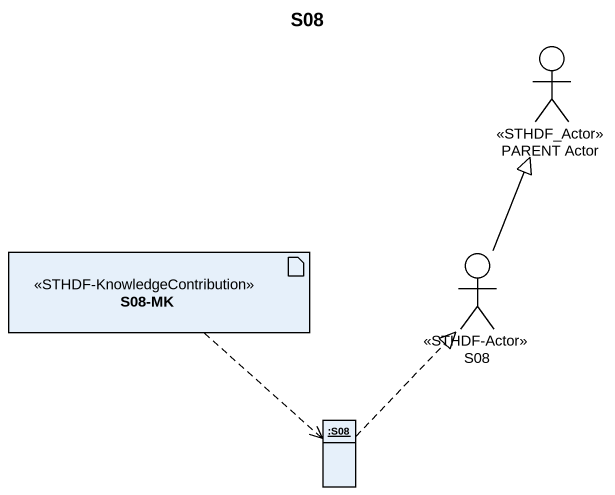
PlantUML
@startuml
title S08
allowmixing
hide circle
hide empty members
actor "PARENT Actor" as PARENT_Actor <<STHDF_Actor>>
artifact "S08-MK" as S08_MK <<STHDF-KnowledgeContribution>>
actor S08 <<STHDF-Actor>>
object ":S08" as S08_2
S08_MK ..> S08_2
S08 -up-|> PARENT_Actor
S08_2 .up.|> S08
@enduml
